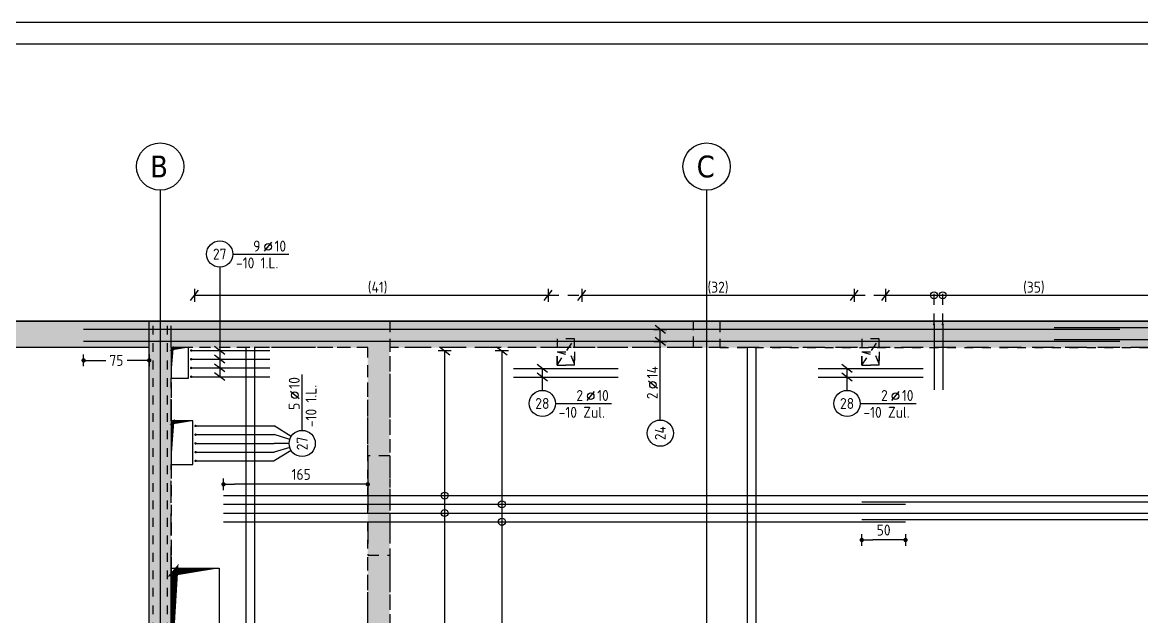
# Model space of a CAD drawing. Extents: x 0 to 77.2, y -0.6 to 30.
# Drawn here: x 6.73 to 19.53, y 22.9 to 29.7 of the extents above; entities that cross this region are included whole.
import ezdxf
from ezdxf.enums import TextEntityAlignment as Align

# ---------------------------------------------------------------- set-up
doc = ezdxf.new("R2010")
doc.units = 0
doc.header["$LTSCALE"] = 0.5
for name, pattern in [('AUSGEZOGEN', [1000.01, 1000, 0.01]), ('DASHED', [0.75, 0.5, -0.25]), ('DOT', [0.175, 0.05, -0.125]), ('HIDDEN2', [0.187, 0.125, -0.062]), ('PUNKT', [0.175, 0.05, -0.125]), ('STRICHLINIE', [0.75, 0.5, -0.25]), ('VERDECKT', [0.375, 0.25, -0.125])]:
    doc.linetypes.add(name, pattern=pattern)
for name, color, linetype in [('ACHSEN', 7, 'Continuous'), ('AFU', 7, 'Continuous'), ('BETON', 7, 'Continuous'), ('Brüstung EG', 7, 'Continuous'), ('DD', 7, 'Continuous'), ('DRUEBER', 7, 'Continuous'), ('DS', 7, 'Continuous'), ('EG', 7, 'Continuous'), ('grau_mittel', 7, 'Continuous'), ('MASSE', 7, 'Continuous'), ('RAHMEN', 7, 'Continuous'), ('RND', 7, 'Continuous'), ('SCHATTEN', 7, 'Continuous'), ('SFP_Achsen', 7, 'Continuous'), ('VERDECKT', 7, 'Continuous'), ('VERDECKT2', 7, 'Continuous')]:
    doc.layers.add(name, color=color, linetype=linetype)
doc.styles.add('helv', font='tahoma.ttf')
doc.styles.add('txt', font='isocp.shx')
doc.linetypes.add('AFU_50K', pattern='A,0.15,["/",Standard,S=0.2,R=0,X=-0.01,Y=-0.1],0.07,["/",Standard,S=0.2,R=0,X=-0.01,Y=-0.1],0.15', length=0.37)
doc.dimstyles.new('DOT_I', dxfattribs={"dimscale": 0.5, "dimtxt": 0.25, "dimasz": 0.25, "dimexe": 0.1, "dimexo": 0.3, "dimgap": 0.1, "dimtad": 1, "dimdec": 3, "dimzin": 3, "dimtxsty": 'txt', "dimblk": 'DOT', "dimblk1": 'DOT', "dimblk2": 'DOT', "dimsah": 1, "dimcen": 0.1, "dimse1": 1, "dimse2": 1, "dimazin": 0, "dimtfac": 1, "dimtdec": 4, "dimtix": 1, "dimtmove": 2, "dimatfit": 3, "dimfxl": 0, "dimtvp": 1, "dimtolj": 1, "dimtzin": 0, "dimarcsym": 0})
pattern_1 = [(0, (-74.13047, 366.186844), (0.025, 0.05), [0, -0.05])]

# ---------------------------------------------------------------- blocks, each defined once
blk = doc.blocks.new('DOT')
at = {"layer": 'MASSE', "color": 7, "linetype": 'Continuous'}
for p, q in [((0, 0), (-1, 0)), ((0, 0.54), (0, -0.54))]:
    blk.add_line(p, q, dxfattribs=at)
at = {"layer": 'MASSE', "color": 7, "linetype": 'Continuous', "const_width": 0.2}
blk.add_lwpolyline([(-0.1, 0, 1), (0.1, 0, 1)], format="xyb", close=True, dxfattribs=at)
blk = doc.blocks.new('*D19')
at = {"layer": 'Defpoints', "color": 0, "linetype": 'AUSGEZOGEN', "transparency": 16777216}
for p in [(9.029, 24.416), (9.029, 24.416), (10.679, 24.416)]:
    blk.add_point(p, dxfattribs=at)
at = {"layer": 'MASSE', "color": 0, "linetype": 'AUSGEZOGEN', "lineweight": -2, "transparency": 16777216}
blk.add_line((10.554, 24.416), (9.154, 24.416), dxfattribs=at)
at = {"layer": 'MASSE', "color": 0, "linetype": 'AUSGEZOGEN', "lineweight": -2, "transparency": 16777216, "xscale": 0.125, "yscale": 0.125, "zscale": 0.125, "rotation": 180}
blk.add_blockref('DOT', (9.029, 24.416), dxfattribs=at)
at = {"layer": 'MASSE', "color": 0, "linetype": 'AUSGEZOGEN', "lineweight": -2, "transparency": 16777216, "xscale": 0.125, "yscale": 0.125, "zscale": 0.125}
blk.add_blockref('DOT', (10.679, 24.416), dxfattribs=at)
at = {"layer": 'MASSE', "color": 0, "linetype": 'AUSGEZOGEN', "transparency": 16777216, "insert": (9.917, 24.529), "char_height": 0.125, "attachment_point": 5, "style": 'txt'}
blk.add_mtext('\\A1;165', dxfattribs=at)
blk = doc.blocks.new('*D21')
at = {"layer": 'Defpoints', "color": 0, "linetype": 'AUSGEZOGEN', "transparency": 16777216}
for p in [(16.329, 23.779), (16.329, 23.779), (16.829, 23.779)]:
    blk.add_point(p, dxfattribs=at)
at = {"layer": 'MASSE', "color": 0, "linetype": 'AUSGEZOGEN', "lineweight": -2, "transparency": 16777216}
blk.add_line((16.704, 23.779), (16.454, 23.779), dxfattribs=at)
at = {"layer": 'MASSE', "color": 0, "linetype": 'AUSGEZOGEN', "lineweight": -2, "transparency": 16777216, "xscale": 0.125, "yscale": 0.125, "zscale": 0.125, "rotation": 180}
blk.add_blockref('DOT', (16.329, 23.779), dxfattribs=at)
at = {"layer": 'MASSE', "color": 0, "linetype": 'AUSGEZOGEN', "lineweight": -2, "transparency": 16777216, "xscale": 0.125, "yscale": 0.125, "zscale": 0.125}
blk.add_blockref('DOT', (16.829, 23.779), dxfattribs=at)
at = {"layer": 'MASSE', "color": 0, "linetype": 'AUSGEZOGEN', "transparency": 16777216, "insert": (16.579, 23.892), "char_height": 0.125, "attachment_point": 5, "style": 'txt'}
blk.add_mtext('\\A1;50', dxfattribs=at)
blk = doc.blocks.new('lei_gre')
at = {"layer": 'RND', "color": 7, "linetype": 'Continuous'}
for p, q in [((-0.09, -0.12), (0.09, 0.12)), ((0, 0.15), (0, -0.15))]:
    blk.add_line(p, q, dxfattribs=at)
blk = doc.blocks.new('*D35')
at = {"layer": 'Defpoints', "color": 0, "linetype": 'AUSGEZOGEN', "transparency": 16777216}
for p in [(7.429, 25.833), (7.429, 25.833), (8.179, 25.833)]:
    blk.add_point(p, dxfattribs=at)
at = {"layer": 'MASSE', "color": 0, "linetype": 'AUSGEZOGEN', "lineweight": -2, "transparency": 16777216}
for p, q in [((7.554, 25.833), (7.683, 25.833)), ((8.054, 25.833), (7.926, 25.833))]:
    blk.add_line(p, q, dxfattribs=at)
at = {"layer": 'MASSE', "color": 0, "linetype": 'AUSGEZOGEN', "lineweight": -2, "transparency": 16777216, "xscale": 0.125, "yscale": 0.125, "zscale": 0.125, "rotation": 180}
blk.add_blockref('DOT', (7.429, 25.833), dxfattribs=at)
at = {"layer": 'MASSE', "color": 0, "linetype": 'AUSGEZOGEN', "lineweight": -2, "transparency": 16777216, "xscale": 0.125, "yscale": 0.125, "zscale": 0.125}
blk.add_blockref('DOT', (8.179, 25.833), dxfattribs=at)
at = {"layer": 'MASSE', "color": 0, "linetype": 'AUSGEZOGEN', "transparency": 16777216, "insert": (7.804, 25.833), "char_height": 0.125, "attachment_point": 5, "style": 'txt'}
blk.add_mtext('\\A1;75', dxfattribs=at)
blk = doc.blocks.new('RND_LEI')
at = {"layer": 'RND', "color": 7, "linetype": 'Continuous'}
blk.add_line((1.022, 0.066), (1.19, 0.27), dxfattribs=at)
for centre, radius in [((0, 0), 0.3), ((1.106, 0.168), 0.075)]:
    blk.add_circle(centre, radius, dxfattribs=at)
at = {"layer": 'RND', "color": 7, "linetype": 'Continuous', "style": 'txt'}
blk.add_attdef('ANZ', text='', height=0.25, dxfattribs=at).set_placement((0.931, 0.057), align=Align.RIGHT)
for tag, p in [('DUM', (1.253, 0.057)), ('ABSTD', (1.674, 0.057)), ('POSTXT', (0.374, -0.327))]:
    blk.add_attdef(tag, p, '', height=0.25, dxfattribs=at)
blk.add_attdef('POSL', text='', height=0.25, dxfattribs=at).set_placement((0, 0), align=Align.MIDDLE)
blk = doc.blocks.new('A1-35-0')
at = {"layer": 'RAHMEN'}
blk.add_line((118.9, 59.4), (0, 59.4), dxfattribs=at)
at = {"layer": 'RAHMEN', "color": 5}
blk.add_line((118.4, 58.9), (2, 58.9), dxfattribs=at)

msp = doc.modelspace()

# ---------------------------------------------------------------- hatches: boundary and pattern name
at = {"layer": 'Brüstung EG', "linetype": 'DOT'}
h = msp.add_hatch(dxfattribs=at)
h.set_pattern_fill('DOTS', color=102, scale=0.8, double=1)
h.set_pattern_definition(pattern_1)
h.paths.add_polyline_path([(14.4045, 25.9803), (14.4045, 26.2803), (10.9295, 26.2803), (10.9295, 25.9803)])
h.paths.add_polyline_path([(21.9045, 25.9803), (21.9045, 26.2803), (14.7045, 26.2803), (14.7045, 25.9803)])
h.paths.add_polyline_path([(29.4045, 25.9803), (29.4045, 26.2803), (22.2045, 26.2803), (22.2045, 25.9803)])
h.paths.add_polyline_path([(36.9295, 25.9803), (36.9295, 26.2803), (29.7045, 26.2803), (29.7045, 25.9803)])
h.paths.add_polyline_path([(43.1545, 12.0553), (43.4545, 12.0553), (43.4545, 18.0303), (43.1545, 18.0303)])
h.paths.add_polyline_path([(43.1545, 10.7803), (43.4545, 10.7803), (43.4545, 11.7553), (43.1545, 11.7553)])
at = {"layer": 'EG', "linetype": 'AUSGEZOGEN'}
h = msp.add_hatch(dxfattribs=at)
h.set_pattern_fill('DOTS', scale=0.8, double=1)
h.set_pattern_definition(pattern_1)
h.paths.add_polyline_path([(39.4295, 25.9803), (39.4295, 18.2803), (39.2795, 18.2803), (39.2795, 18.0303), (39.6795, 18.0303), (39.6795, 25.9803), (43.1545, 25.9803), (43.1545, 21.2803), (43.4545, 21.2803), (43.4545, 26.2803), (36.9295, 26.2803), (36.9295, 18.0303), (38.3945, 18.0303), (38.3945, 18.2803), (37.1795, 18.2803), (37.1795, 25.9803)])
h.paths.add_polyline_path([(43.1545, 18.0303), (43.4545, 18.0303), (43.4545, 18.7803), (43.1545, 18.7803)], flags=17)
h.paths.add_polyline_path([(43.4545, 11.7553), (43.4545, 12.0553), (43.1545, 12.0553), (43.1545, 11.7553)])
h.paths.add_polyline_path([(8.4295, 16.1553), (14.5145, 16.1553), (14.5145, 12.0303), (14.3645, 12.0303), (14.3645, 11.7803), (14.9145, 11.7803), (14.9145, 12.0303), (14.7645, 12.0303), (14.7645, 14.7153), (17.6145, 14.7153), (17.6145, 12.0303), (15.9245, 12.0303), (15.9245, 11.7803), (28.8495, 11.7803), (28.8495, 12.0303), (20.2295, 12.0303), (20.2295, 15.3753), (21.3545, 15.3753), (21.3545, 15.6253), (20.2295, 15.6253), (20.2295, 16.4053), (17.4645, 16.4053), (17.4645, 16.1553), (17.6145, 16.1553), (17.6145, 14.9653), (14.7645, 14.9653), (14.7645, 16.1553), (16.5795, 16.1553), (16.5795, 16.4053), (8.1795, 16.4053), (8.1795, 11.7803), (8.5792, 11.7803), (8.5792, 12.0303), (8.4295, 12.0303)])
h.paths.add_polyline_path([(9.5895, 12.0303), (9.5895, 11.7803), (13.3545, 11.7803), (13.3545, 12.0303)], flags=17)
h.paths.add_polyline_path([(17.8645, 12.0303), (18.7795, 12.0303), (18.7795, 16.1553), (17.8645, 16.1553)], flags=16)
h.paths.add_polyline_path([(19.9795, 16.1553), (19.0295, 16.1553), (19.0295, 12.0303), (19.9795, 12.0303)], flags=16)
h.paths.add_polyline_path([(22.7545, 15.6253), (22.7545, 15.3753), (25.1045, 15.3753), (25.1045, 15.6253)], flags=17)
h.paths.add_polyline_path([(28.6545, 15.3753), (28.6545, 15.6253), (26.5045, 15.6253), (26.5045, 15.3753)], flags=17)
h.paths.add_polyline_path([(30.0545, 15.6253), (30.0545, 15.3753), (31.1045, 15.3753), (31.1045, 12.0303), (29.8595, 12.0303), (29.8595, 11.7803), (31.5045, 11.7803), (31.5045, 12.0303), (31.3545, 12.0303), (31.3545, 14.0053), (31.5045, 14.0053), (31.5045, 14.2553), (31.3545, 14.2553), (31.3545, 16.1553), (36.9295, 16.1553), (36.9295, 15.29), (37.1795, 15.29), (37.1795, 16.4053), (31.1045, 16.4053), (31.1045, 15.6253)])
h.paths.add_polyline_path([(32.3895, 14.2553), (32.3895, 14.0053), (33.9795, 14.0053), (33.9795, 12.0303), (32.3895, 12.0303), (32.3895, 11.7803), (37.1795, 11.7803), (37.1795, 12.4903), (36.9295, 12.4903), (36.9295, 12.0303), (34.2295, 12.0303), (34.2295, 14.0053), (36.9295, 14.0053), (36.9295, 13.5403), (37.1795, 13.5403), (37.1795, 14.405), (36.9295, 14.405), (36.9295, 14.2553)])
h.paths.add_polyline_path([(34.2295, 18.0853), (34.4795, 18.0853), (34.4795, 18.7803), (34.2295, 18.7803)])
h.paths.add_polyline_path([(32.3795, 18.7803), (32.1295, 18.7803), (32.1295, 18.0853), (32.3795, 18.0853)])
h.paths.add_polyline_path([(30.7295, 18.7803), (30.4795, 18.7803), (30.4795, 18.0853), (30.7295, 18.0853)])
h.paths.add_polyline_path([(28.6295, 18.7803), (28.3795, 18.7803), (28.3795, 18.0853), (28.6295, 18.0853)])
h.paths.add_polyline_path([(26.7295, 18.0853), (26.9795, 18.0853), (26.9795, 18.7803), (26.7295, 18.7803)])
h.paths.add_polyline_path([(24.8795, 18.7803), (24.6295, 18.7803), (24.6295, 18.0853), (24.8795, 18.0853)])
h.paths.add_polyline_path([(23.2295, 18.7803), (22.9795, 18.7803), (22.9795, 18.0853), (23.2295, 18.0853)])
h.paths.add_polyline_path([(21.1295, 18.7803), (20.8795, 18.7803), (20.8795, 18.0853), (21.1295, 18.0853)])
h.paths.add_polyline_path([(19.4795, 18.7803), (19.2295, 18.7803), (19.2295, 18.0853), (19.4795, 18.0853)])
h.paths.add_polyline_path([(17.3795, 18.7803), (17.1295, 18.7803), (17.1295, 18.0853), (17.3795, 18.0853)])
h.paths.add_polyline_path([(15.4795, 18.0853), (15.7295, 18.0853), (15.7295, 18.7803), (15.4795, 18.7803)])
h.paths.add_polyline_path([(13.3795, 18.0853), (13.6295, 18.0853), (13.6295, 18.7803), (13.3795, 18.7803)])
h.paths.add_polyline_path([(9.4645, 18.2803), (9.4645, 18.0303), (10.9295, 18.0303), (10.9295, 26.2803), (4.5295, 26.2803), (4.5295, 19.2053), (4.4795, 19.2053), (4.4795, 14.4753), (4.0245, 14.4753), (4.0245, 14.1753), (4.6895, 14.1753), (4.6895, 25.9803), (8.1795, 25.9803), (8.1795, 18.0303), (8.5795, 18.0303), (8.5795, 18.2803), (8.4295, 18.2803), (8.4295, 25.9803), (10.6795, 25.9803), (10.6795, 18.2803)])
h.paths.add_polyline_path([(14.7045, 25.9803), (14.7045, 26.2803), (14.4045, 26.2803), (14.4045, 25.9803)])
h.paths.add_polyline_path([(21.9045, 26.2803), (21.9045, 25.9803), (22.2045, 25.9803), (22.2045, 26.2803)])
h.paths.add_polyline_path([(29.7045, 25.9803), (29.7045, 26.2803), (29.4045, 26.2803), (29.4045, 25.9803)])
h.paths.add_polyline_path([(4.4795, 10.7803), (4.6895, 10.7803), (4.6895, 12.1253), (4.0245, 12.1253), (4.0245, 11.8253), (4.4795, 11.8253)])
at = {"layer": 'grau_mittel'}
h = msp.add_hatch(color=61, dxfattribs=at)
h.paths.add_polyline_path([(43.1545, 21.9983), (43.1545, 21.2803), (43.4545, 21.2803), (43.4545, 26.2803), (36.9295, 26.2803), (36.9295, 24.7403), (37.1795, 24.7403), (37.1795, 25.9803), (39.4295, 25.9803), (39.4295, 18.2803), (38.3045, 18.2803), (38.3045, 18.0303), (39.6795, 18.0303), (39.6795, 25.9803), (43.1545, 25.9803)])
h.paths.add_polyline_path([(43.4545, 21.2803), (43.1545, 21.2803), (43.1545, 18.7803), (43.4545, 18.7803)], flags=17)
h.paths.add_polyline_path([(43.4545, 18.7803), (43.1545, 18.7803), (43.1545, 18.0303), (43.4545, 18.0303)], flags=17)
h.paths.add_polyline_path([(43.1545, 12.0553), (43.4545, 12.0553), (43.4545, 18.0303), (43.1545, 18.0303)])
h.paths.add_polyline_path([(43.4545, 11.7553), (43.4545, 12.0553), (43.1545, 12.0553), (43.1545, 11.7553)])
h.paths.add_polyline_path([(43.4545, 11.7553), (43.1545, 11.7553), (43.1545, 10.7803), (43.4545, 10.7803)])
h.paths.add_polyline_path([(37.1795, 24.7403), (36.9295, 24.7403), (36.9295, 23.6053), (37.1795, 23.6053)], flags=17)
h.paths.add_polyline_path([(36.9295, 18.2803), (35.8795, 18.2803), (35.8795, 18.0303), (37.1795, 18.0303), (37.1795, 23.6053), (36.9295, 23.6053)])
h.paths.add_polyline_path([(37.3795, 18.2803), (37.1795, 18.2803), (37.1795, 18.0303), (37.3795, 18.0303)], flags=17)
h.paths.add_polyline_path([(38.3045, 18.0303), (38.3045, 18.2803), (37.5794, 18.2803), (37.5794, 18.0303)], flags=17)
h.paths.add_polyline_path([(35.8795, 16.9553), (36.1295, 16.9553), (36.1295, 18.0303), (35.8795, 18.0303)])
h.paths.add_polyline_path([(36.7295, 16.4053), (36.7295, 16.1553), (37.1795, 16.1553), (37.1795, 16.4053)])
h.paths.add_polyline_path([(36.1295, 16.1553), (36.1295, 16.4053), (33.3345, 16.4053), (33.3345, 16.1553)])
h.paths.add_polyline_path([(32.7345, 16.1553), (32.7345, 16.4053), (31.1045, 16.4053), (31.1045, 15.3753), (31.3545, 15.3753), (31.3545, 16.1553)])
h.paths.add_polyline_path([(31.3545, 15.1753), (31.1045, 15.1753), (31.1045, 14.0053), (31.5045, 14.0053), (31.5045, 14.2553), (31.3545, 14.2553), (31.3545, 14.2553)])
h.paths.add_polyline_path([(32.3895, 14.0053), (32.3895, 14.2553), (31.5045, 14.2553), (31.5045, 14.0053)])
h.paths.add_polyline_path([(32.3895, 14.2553), (32.3895, 14.0053), (33.9795, 14.0053), (33.9795, 12.0303), (33.6945, 12.0303), (33.6945, 11.7803), (37.1795, 11.7803), (37.1795, 12.4903), (36.9295, 12.4903), (36.9295, 12.0303), (34.2295, 12.0303), (34.2295, 14.0053), (36.9295, 14.0053), (36.9295, 13.5403), (37.1795, 13.5403), (37.1795, 13.7903), (37.0995, 13.7903), (37.0995, 13.9403), (37.1795, 13.9403), (37.1795, 14.405), (36.9295, 14.405), (36.9295, 14.2553)])
h.paths.add_polyline_path([(36.9295, 14.405), (37.1795, 14.405), (37.1795, 15.29), (36.9295, 15.29)])
h.paths.add_polyline_path([(37.1795, 15.29), (37.1795, 15.5553), (36.9295, 15.5553), (36.9295, 15.29)])
h.paths.add_polyline_path([(37.1795, 13.5403), (36.9295, 13.5403), (36.9295, 12.4903), (37.1795, 12.4903)], flags=17)
h.paths.add_polyline_path([(32.3895, 12.0303), (32.3895, 11.7803), (33.0945, 11.7803), (33.0945, 12.0303)])
h.paths.add_polyline_path([(32.3895, 11.7803), (32.3895, 12.0303), (31.5045, 12.0303), (31.5045, 11.7803)])
h.paths.add_polyline_path([(31.5045, 11.7803), (31.5045, 12.0303), (31.3545, 12.0303), (31.3545, 13.8053), (31.1045, 13.8053), (31.1045, 12.0303), (30.1045, 12.0303), (30.1045, 11.7803)])
h.paths.add_polyline_path([(20.7295, 12.0303), (20.7295, 11.7803), (29.9045, 11.7803), (29.9045, 12.0303)])
h.paths.add_polyline_path([(20.5295, 11.7803), (20.5295, 12.0303), (19.0295, 12.0303), (19.0295, 16.1553), (19.9795, 16.1553), (20.2295, 16.1553), (20.2295, 16.4053), (17.4645, 16.4053), (17.4645, 16.1553), (17.6145, 16.1553), (17.6145, 14.9653), (16.3245, 14.9653), (16.3245, 14.7153), (17.8645, 14.7153), (17.8645, 16.1553), (18.7795, 16.1553), (18.7795, 12.0303), (17.8645, 12.0303), (16.3245, 12.0303), (16.3245, 11.7803)])
h.paths.add_polyline_path([(15.9245, 11.7803), (16.1245, 11.7803), (16.1245, 12.0303), (15.9245, 12.0303)])
h.paths.add_polyline_path([(15.9245, 11.7803), (15.9245, 12.0303), (14.9145, 12.0303), (14.9145, 11.7803)])
h.paths.add_polyline_path([(14.9145, 11.7803), (14.9145, 12.0303), (14.7645, 12.0303), (14.7645, 14.7153), (15.0145, 14.7153), (16.1245, 14.7153), (16.1245, 14.9653), (14.7645, 14.9653), (14.7645, 15.1153), (14.7645, 15.5103), (14.5145, 15.5103), (14.5145, 12.0303), (14.3645, 12.0303), (14.3645, 11.7803)])
h.paths.add_polyline_path([(14.3645, 11.7803), (14.3645, 12.0303), (13.3545, 12.0303), (13.3545, 11.7803)])
h.paths.add_polyline_path([(13.1545, 11.7803), (13.3545, 11.7803), (13.3545, 12.0303), (13.1545, 12.0303)], flags=16)
h.paths.add_polyline_path([(12.9545, 11.7803), (12.9545, 12.0303), (9.9895, 12.0303), (9.9895, 11.7803)], flags=16)
h.paths.add_polyline_path([(9.5895, 11.7803), (9.7895, 11.7803), (9.7895, 12.0303), (9.5895, 12.0303)], flags=16)
h.paths.add_polyline_path([(9.5895, 11.7803), (9.5895, 12.0303), (8.5795, 12.0303), (8.5795, 11.7803)])
h.paths.add_polyline_path([(8.5795, 11.7803), (8.5795, 12.0303), (8.4295, 12.0303), (8.4295, 16.1553), (14.5145, 16.1553), (14.5145, 15.6603), (14.7645, 15.6603), (14.7645, 16.1553), (14.9145, 16.1553), (15.8245, 16.1553), (15.8245, 16.4053), (8.1795, 16.4053), (8.1795, 11.7803)])
h.paths.add_polyline_path([(16.5795, 16.1553), (16.5795, 16.4053), (16.2245, 16.4053), (16.2245, 16.1553)])
h.paths.add_polyline_path([(17.4645, 16.1553), (17.4645, 16.4053), (16.5795, 16.4053), (16.5795, 16.1553)], flags=17)
h.paths.add_polyline_path([(10.6795, 16.4053), (10.9295, 16.4053), (10.9295, 18.0303), (10.6795, 18.0303)])
h.paths.add_polyline_path([(10.9295, 26.2803), (4.5295, 26.2803), (4.5295, 19.2053), (4.4795, 19.2053), (4.4795, 14.4753), (4.0245, 14.4753), (4.0245, 14.1753), (4.6895, 14.1753), (4.6895, 25.9803), (4.7545, 25.9803), (4.7545, 25.9803), (8.1795, 25.9803), (8.1795, 21.1153), (8.1795, 18.0303), (9.5545, 18.0303), (9.5545, 18.2803), (8.4295, 18.2803), (8.4295, 25.9803), (8.6295, 25.9803), (10.6795, 25.9803), (10.6795, 24.7403), (10.9295, 24.7403)])
h.paths.add_polyline_path([(10.6795, 23.6053), (10.9295, 23.6053), (10.9295, 24.7403), (10.6795, 24.7403)])
h.paths.add_polyline_path([(10.6795, 18.0303), (10.9295, 18.0303), (10.9295, 23.6053), (10.6795, 23.6053)])
h.paths.add_polyline_path([(9.9795, 18.2803), (9.8294, 18.2803), (9.8294, 18.0303), (10.6795, 18.0303), (10.6795, 18.2803)], flags=17)
h.paths.add_polyline_path([(9.6295, 18.2803), (9.5545, 18.2803), (9.5545, 18.0303), (9.6295, 18.0303)], flags=17)
h.paths.add_polyline_path([(10.9295, 26.2803), (10.9295, 25.9803), (14.4045, 25.9803), (14.4045, 26.2803)])
h.paths.add_polyline_path([(14.7045, 26.2803), (14.4045, 26.2803), (14.4045, 25.9803), (14.7045, 25.9803)])
h.paths.add_polyline_path([(21.9045, 25.9803), (21.9045, 26.2803), (14.7045, 26.2803), (14.7045, 25.9803)])
h.paths.add_polyline_path([(22.2045, 25.9803), (22.2045, 26.2803), (21.9045, 26.2803), (21.9045, 25.9803)])
h.paths.add_polyline_path([(29.4045, 25.9803), (29.4045, 26.2803), (22.2045, 26.2803), (22.2045, 25.9803)])
h.paths.add_polyline_path([(29.4045, 25.9803), (29.7045, 25.9803), (29.7045, 26.2803), (29.4045, 26.2803)])
h.paths.add_polyline_path([(36.9295, 25.9803), (36.9295, 26.2803), (29.7045, 26.2803), (29.7045, 25.9803)])
h.paths.add_polyline_path([(4.7545, 14.1753), (4.4045, 14.1753), (4.4045, 12.1253), (4.7545, 12.1253)])
h.paths.add_polyline_path([(4.0245, 12.1253), (4.0245, 11.8253), (4.4795, 11.8253), (4.4795, 10.7803), (4.6895, 10.7803), (4.6895, 12.1253)])
h.paths.add_polyline_path([(13.3795, 18.0853), (13.6295, 18.0853), (13.6295, 18.7803), (13.3795, 18.7803)])
h.paths.add_polyline_path([(15.4795, 18.0853), (15.7295, 18.0853), (15.7295, 18.7803), (15.4795, 18.7803)])
h.paths.add_polyline_path([(17.3795, 18.7803), (17.1295, 18.7803), (17.1295, 18.0853), (17.3795, 18.0853)])
h.paths.add_polyline_path([(19.4795, 18.7803), (19.2295, 18.7803), (19.2295, 18.0853), (19.4795, 18.0853)])
h.paths.add_polyline_path([(20.8795, 18.0853), (21.1295, 18.0853), (21.1295, 18.7803), (20.8795, 18.7803)])
h.paths.add_polyline_path([(23.2295, 18.7803), (22.9795, 18.7803), (22.9795, 18.0853), (23.2295, 18.0853)])
h.paths.add_polyline_path([(24.6295, 18.0853), (24.8795, 18.0853), (24.8795, 18.7803), (24.6295, 18.7803)])
h.paths.add_polyline_path([(26.9795, 18.7803), (26.7295, 18.7803), (26.7295, 18.0853), (26.9795, 18.0853)])
h.paths.add_polyline_path([(28.6295, 18.7803), (28.3795, 18.7803), (28.3795, 18.0853), (28.6295, 18.0853)])
h.paths.add_polyline_path([(30.7295, 18.7803), (30.4795, 18.7803), (30.4795, 18.0853), (30.7295, 18.0853)])
h.paths.add_polyline_path([(32.3795, 18.7803), (32.1295, 18.7803), (32.1295, 18.0853), (32.3795, 18.0853)])
h.paths.add_polyline_path([(34.4795, 18.7803), (34.2295, 18.7803), (34.2295, 18.0853), (34.4795, 18.0853)])
h.paths.add_polyline_path([(39.6795, 18.2803), (39.6795, 18.0303), (43.1545, 18.0303), (43.1545, 18.2803)])

# ---------------------------------------------------------------- linework, layer by layer
at = {"layer": 'ACHSEN', "color": 140, "linetype": 'AUSGEZOGEN'}
for p, q in [((8.3045, 27.7803), (8.3045, 10.7803)), ((14.5545, 27.7803), (14.5545, 10.7803)), ((43.4545, 26.2803), (2.2545, 26.2803))]:
    msp.add_line(p, q, dxfattribs=at)
at = {"layer": 'AFU', "color": 8, "linetype": 'AFU_50K'}
msp.add_line((8.1795, 25.9803), (8.1795, 26.2803), dxfattribs=at)
at = {"layer": 'BETON', "color": 6, "linetype": 'AUSGEZOGEN'}
for p, q in [((4.5295, 26.2803), (43.4545, 26.2803)), ((8.1795, 25.9803), (4.7545, 25.9803)), ((8.1795, 21.1153), (8.1795, 25.9803))]:
    msp.add_line(p, q, dxfattribs=at)
for points in [[(8.4295, 25.6303), (8.6295, 25.6303), (8.6295, 25.9803), (8.4295, 25.9803)], [(8.6795, 25.1403), (8.4295, 25.1403), (8.4295, 24.6403), (8.6795, 24.6403)], [(8.9795, 22.0953), (8.4295, 22.0953), (8.4295, 23.4553), (8.9795, 23.4553)]]:
    msp.add_lwpolyline(points, close=True, dxfattribs=at)
at = {"layer": 'Brüstung EG', "color": 102, "linetype": 'DOT'}
for p, q in [((10.9295, 26.2803), (14.4045, 26.2803)), ((14.7045, 26.2803), (21.9045, 26.2803)), ((14.4045, 25.9803), (10.9295, 25.9803)), ((14.7045, 25.9803), (21.9045, 25.9803))]:
    msp.add_line(p, q, dxfattribs=at)
at = {"layer": 'DD', "color": 7, "linetype": 'HIDDEN2'}
for p, q in [((12.8445, 25.9303), (13.0012, 25.8902)), ((13.0012, 25.8902), (13.0445, 25.7803)), ((16.3295, 25.9303), (16.4862, 25.8902)), ((16.4862, 25.8902), (16.5295, 25.7803))]:
    msp.add_line(p, q, dxfattribs=at)
for points in [[(12.8445, 25.9303), (13.0445, 25.9303), (13.0445, 25.7803), (12.8445, 25.7803)], [(16.3295, 25.9303), (16.5295, 25.9303), (16.5295, 25.7803), (16.3295, 25.7803)]]:
    msp.add_lwpolyline(points, close=True, dxfattribs=at)
at = {"layer": 'DRUEBER', "color": 7, "linetype": 'PUNKT'}
for p, q in [((12.8445, 25.7803), (13.0445, 26.0803)), ((16.3295, 25.7803), (16.5295, 26.0803))]:
    msp.add_line(p, q, dxfattribs=at)
for points in [[(12.8445, 25.7803), (13.0445, 25.7803), (13.0445, 26.0803), (12.8445, 26.0803)], [(16.3295, 25.7803), (16.5295, 25.7803), (16.5295, 26.0803), (16.3295, 26.0803)]]:
    msp.add_lwpolyline(points, close=True, dxfattribs=at)
at = {"layer": 'DS', "color": 1, "linetype": 'DASHED'}
for p, q in [((8.4295, 25.9803), (8.4295, 26.2803)), ((8.4295, 25.1403), (8.4295, 25.6303)), ((8.4295, 23.4553), (8.4295, 24.6403))]:
    msp.add_line(p, q, dxfattribs=at)
at = {"layer": 'EG', "color": 7, "linetype": 'PUNKT', "lineweight": -2}
for points in [[(4.5295, 26.2803), (10.9295, 26.2803), (10.9295, 18.0303), (9.4645, 18.0303), (9.4645, 18.2803), (10.6795, 18.2803), (10.6795, 25.9803), (8.4295, 25.9803), (8.4295, 18.2803), (8.5795, 18.2803), (8.5795, 18.0303), (8.1795, 18.0303), (8.1795, 25.9803), (4.6895, 25.9803), (4.6895, 14.1753), (4.0245, 14.1753), (4.0245, 14.4753), (4.4795, 14.4753), (4.4795, 19.2053), (4.5295, 19.2053)], [(14.4045, 26.2803), (14.7045, 26.2803), (14.7045, 25.9803), (14.4045, 25.9803)]]:
    msp.add_lwpolyline(points, close=True, dxfattribs=at)
at = {"layer": 'RND', "color": 7, "linetype": 'AUSGEZOGEN'}
for p, q in [((9.1355, 27.0495), (9.7755, 27.0495)), ((8.6969, 26.5784), (12.741, 26.5784)), ((13.1262, 26.5784), (16.2434, 26.5784)), ((16.6018, 26.5784), (19.9928, 26.5784)), ((11.558, 25.9421), (11.558, 21.7982)), ((12.2128, 25.9427), (12.2128, 21.8035)), ((14.0245, 25.1505), (14.0245, 25.7905)), ((9.929, 25.0327), (9.929, 25.6727)), ((12.8257, 25.3405), (13.4657, 25.3405)), ((16.3107, 25.3405), (16.9507, 25.3405))]:
    msp.add_line(p, q, dxfattribs=at)
at = {"layer": 'RND', "color": 102, "linetype": 'AUSGEZOGEN'}
for p, q in [((8.9855, 26.8995), (8.9855, 25.6465)), ((14.0245, 25.7905), (14.0245, 26.1866)), ((12.6757, 25.4905), (12.6757, 25.741)), ((16.1607, 25.4905), (16.1607, 25.741)), ((9.802, 24.9625), (9.6095, 25.0835)), ((9.786, 24.9278), (9.6095, 24.9835)), ((9.779, 24.8831), (9.6095, 24.8835)), ((9.7857, 24.8382), (9.6095, 24.7835)), ((9.8017, 24.8033), (9.6095, 24.6835))]:
    msp.add_line(p, q, dxfattribs=at)
at = {"layer": 'RND', "color": 102, "linetype": 'VERDECKT'}
for p, q in [((17.1551, 26.2453), (17.1551, 26.6284)), ((17.2551, 26.2453), (17.2551, 26.6284))]:
    msp.add_line(p, q, dxfattribs=at)
at = {"layer": 'RND', "color": 7, "linetype": 'VERDECKT'}
for p, q in [((12.741, 26.5784), (13.1262, 26.5784)), ((16.2434, 26.5784), (16.6018, 26.5784))]:
    msp.add_line(p, q, dxfattribs=at)
at = {"layer": 'RND', "color": 7, "linetype": 'AUSGEZOGEN'}
for points, const_width in [([(17.1488, 26.2453, 1), (17.1613, 26.2453, 1)], 0.0125), ([(17.2488, 26.2453, 1), (17.2613, 26.2453, 1)], 0.0125), ([(8.6665, 25.9465, -1), (8.6525, 25.9465, -1)], 0.014), ([(8.6665, 25.8465, -1), (8.6525, 25.8465, -1)], 0.014), ([(8.6665, 25.7465, -1), (8.6525, 25.7465, -1)], 0.014), ([(8.6665, 25.6465, -1), (8.6525, 25.6465, -1)], 0.014), ([(8.7165, 25.0835, -1), (8.7025, 25.0835, -1)], 0.014), ([(8.7165, 24.9835, -1), (8.7025, 24.9835, -1)], 0.014), ([(8.7165, 24.8835, -1), (8.7025, 24.8835, -1)], 0.014), ([(8.7165, 24.7835, -1), (8.7025, 24.7835, -1)], 0.014), ([(8.7165, 24.6835, -1), (8.7025, 24.6835, -1)], 0.014)]:
    msp.add_lwpolyline(points, format="xyb", close=True, dxfattribs=dict(at, const_width=const_width))
at = {"layer": 'RND', "color": 1, "linetype": 'AUSGEZOGEN'}
for points in [[(17.1551, 26.2453), (17.1551, 25.4953)], [(17.2551, 26.2453), (17.2551, 25.4953)], [(19.2795, 26.1866), (7.4295, 26.1866)], [(26.3295, 26.2045), (18.5295, 26.2045)], [(19.2795, 26.0502), (7.4295, 26.0502)], [(26.3295, 26.0681), (18.5295, 26.0681)], [(8.6595, 25.9465), (9.5595, 25.9465)], [(9.2834, 25.9803), (9.2834, 18.3303)], [(9.3834, 25.9803), (9.3834, 18.3303)], [(15.0187, 25.9803), (15.0187, 16.4303)], [(15.1187, 25.9803), (15.1187, 16.4303)], [(8.6595, 25.8465), (9.5595, 25.8465)], [(8.6595, 25.7465), (9.5595, 25.7465)], [(12.3445, 25.741), (13.5445, 25.741)], [(15.8295, 25.741), (17.0295, 25.741)], [(8.6595, 25.6465), (9.5595, 25.6465)], [(12.3445, 25.641), (13.5445, 25.641)], [(15.8295, 25.641), (17.0295, 25.641)], [(8.7095, 25.0835), (9.6095, 25.0835)], [(8.7095, 24.9835), (9.6095, 24.9835)], [(8.7095, 24.8835), (9.6095, 24.8835)], [(8.7095, 24.7835), (9.6095, 24.7835)], [(8.7095, 24.6835), (9.6095, 24.6835)], [(9.0295, 24.2869), (20.5295, 24.2869)], [(16.3295, 24.2141), (27.8295, 24.2141)], [(9.0295, 24.1869), (16.8295, 24.1869)], [(9.0295, 24.0869), (20.5295, 24.0869)], [(9.0295, 23.9869), (16.8295, 23.9869)], [(16.3295, 24.0141), (27.8295, 24.0141)]]:
    msp.add_lwpolyline(points, dxfattribs=at)
at = {"layer": 'RND', "color": 1, "linetype": 'HIDDEN2'}
for points in [[(8.2209, 26.2303), (8.2209, 20.0503)], [(8.383, 26.2303), (8.383, 20.0503)]]:
    msp.add_lwpolyline(points, dxfattribs=at)
at = {"layer": 'RND', "color": 7, "linetype": 'AUSGEZOGEN'}
for centre in [(17.1551, 26.5784), (17.2551, 26.5784), (11.558, 24.2869), (12.2128, 24.1869), (11.558, 24.0869), (12.2128, 23.9869)]:
    msp.add_circle(centre, 0.04, dxfattribs=at)
at = {"layer": 'SCHATTEN', "color": 1, "linetype": 'AUSGEZOGEN'}
for points in [[(8.4295, 25.6303, 0, 0.0307, 0), (8.4448, 25.9796, 0, 0, 0), (8.4308, 25.9641, 0.0326, 0, 0), (8.6295, 25.9803, 0, 0, 0)], [(8.4295, 24.6403, 0, 0.038, 0), (8.4484, 25.1396, 0, 0, 0), (8.4311, 25.12, 0.0408, 0, 0), (8.6795, 25.1403, 0, 0, 0)], [(8.4295, 22.0953, 0, 0.0824, 0), (8.4706, 23.4541, 0, 0, 0), (8.4331, 23.4106, 0.0897, 0, 0), (8.9795, 23.4553, 0, 0, 0)]]:
    msp.add_lwpolyline(points, format="xyseb", dxfattribs=at)
at = {"layer": 'SFP_Achsen', "color": 7, "linetype": 'AUSGEZOGEN'}
for centre in [(8.3045, 28.0508), (14.5545, 28.0508)]:
    msp.add_circle(centre, 0.2705, dxfattribs=at)
at = {"layer": 'VERDECKT', "color": 7, "linetype": 'VERDECKT', "lineweight": -2}
for p, q in [((4.4545, 26.2803), (10.9295, 26.2803)), ((10.9295, 26.2803), (10.9295, 24.7403)), ((14.4045, 26.2803), (14.7045, 26.2803)), ((14.4045, 25.9803), (14.4045, 26.2803)), ((14.7045, 26.2803), (14.7045, 25.9803)), ((8.1795, 25.9803), (4.7545, 25.9803)), ((8.1795, 18.0303), (8.1795, 25.9803)), ((10.6795, 25.9803), (8.4295, 25.9803)), ((8.4295, 25.9803), (8.4295, 18.2803)), ((10.6795, 24.7403), (10.6795, 25.9803)), ((14.7045, 25.9803), (14.4045, 25.9803)), ((10.9295, 24.7403), (10.6795, 24.7403)), ((10.6795, 23.6053), (10.9295, 23.6053)), ((10.6795, 18.0303), (10.6795, 23.6053)), ((10.9295, 23.6053), (10.9295, 18.0303))]:
    msp.add_line(p, q, dxfattribs=at)
at = {"layer": 'VERDECKT2', "color": 7, "linetype": 'STRICHLINIE'}
for p, q in [((10.9295, 26.2803), (14.4045, 26.2803)), ((14.7045, 26.2803), (21.9045, 26.2803)), ((14.4045, 25.9803), (10.9295, 25.9803)), ((21.9045, 25.9803), (14.7045, 25.9803)), ((10.6795, 24.7403), (10.6795, 23.6053)), ((10.9295, 24.7403), (10.9295, 23.6053))]:
    msp.add_line(p, q, dxfattribs=at)

# ---------------------------------------------------------------- block references
at = {"layer": 'RAHMEN', "color": 7, "linetype": 'AUSGEZOGEN', "xscale": 0.5, "yscale": 0.5, "zscale": 0.5}
msp.add_blockref('A1-35-0', (0, 0), dxfattribs=at)
at = {"layer": 'RND', "color": 7, "linetype": 'AUSGEZOGEN', "xscale": 0.5, "yscale": 0.5, "zscale": 0.5}
for p, values in [((8.9855, 27.0495), {'POSL': '27', 'DUM': '10', 'ANZ': '9', 'POSTXT': '-10 1.L.'}), ((12.6757, 25.3405), {'POSL': '28', 'DUM': '10', 'ANZ': '2', 'POSTXT': '-10 Zul.'}), ((16.1607, 25.3405), {'POSL': '28', 'DUM': '10', 'ANZ': '2', 'POSTXT': '-10 Zul.'})]:
    msp.add_blockref('RND_LEI', p, dxfattribs=at).add_auto_attribs(values)
for p in [(8.6969, 26.5784), (12.741, 26.5784), (13.1262, 26.5784), (16.2434, 26.5784), (16.6018, 26.5784)]:
    msp.add_blockref('lei_gre', p, dxfattribs=at)
for p, rotation in [((14.0245, 26.1866), 90), ((8.9855, 25.9465), 90), ((11.558, 25.9421), 270), ((12.2128, 25.9427), 270), ((14.0245, 26.0502), 90), ((8.9855, 25.8465), 90), ((8.9855, 25.7465), 90), ((12.6757, 25.741), 90), ((16.1607, 25.741), 90), ((8.9855, 25.6465), 90), ((12.6757, 25.641), 90), ((16.1607, 25.641), 90)]:
    msp.add_blockref('lei_gre', p, dxfattribs=dict(at, rotation=rotation))
at = {"layer": 'RND', "color": 7, "linetype": 'AUSGEZOGEN', "xscale": 0.5, "yscale": 0.5, "zscale": 0.5, "rotation": 90}
for p, values in [((14.0245, 25.0005), {'POSL': '24', 'DUM': '14', 'ANZ': '2'}), ((9.929, 24.8827), {'POSL': '27', 'DUM': '10', 'ANZ': '5', 'POSTXT': '-10 1.L.'})]:
    msp.add_blockref('RND_LEI', p, dxfattribs=at).add_auto_attribs(values)

# ---------------------------------------------------------------- texts
at = {"layer": 'RND', "color": 7, "linetype": 'AUSGEZOGEN', "style": 'txt'}
for s, p in [('(41)', (10.7915, 26.6709)), ('(32)', (14.6848, 26.6709)), ('(35)', (18.2973, 26.6709))]:
    msp.add_text(s, height=0.125, dxfattribs=at).set_placement(p, align=Align.MIDDLE)
at = {"layer": 'SFP_Achsen', "color": 6, "linetype": 'AUSGEZOGEN', "style": 'helv'}
for s, p in [('B', (8.1904, 27.9264)), ('C', (14.4404, 27.9264))]:
    msp.add_text(s, height=0.25, dxfattribs=at).set_placement(p)

# ---------------------------------------------------------------- dimensions: what is measured, and where the dimension line sits
at = {"layer": 'MASSE', "color": 7, "linetype": 'AUSGEZOGEN'}
for base, p1, p2, picture, middle in [((7.4295, 25.8335), (8.1795, 25.8335), (7.4295, 25.8335), '*D35', (7.8045, 25.8335)), ((9.0295, 24.416), (10.6795, 24.416), (9.0295, 24.416), '*D19', (9.9172, 24.5285))]:
    dim = msp.add_linear_dim(base=base, p1=p1, p2=p2, dimstyle='DOT_I', override={"dimdec": 0, "dimlfac": 100}, dxfattribs=at)
    dim.commit()
    dim.dimension.update_dxf_attribs({"geometry": picture, "text_midpoint": middle, "dimtype": 160})
dim = msp.add_linear_dim(base=(16.3295, 23.7793), p1=(16.8295, 23.7793), p2=(16.3295, 23.7793), dimstyle='DOT_I', override={"dimdec": 0, "dimlfac": 100}, dxfattribs=at)
dim.commit()
dim.dimension.update_dxf_attribs({"geometry": '*D21', "text_midpoint": (16.5795, 23.8918)})

doc.saveas('drawing.dxf')
